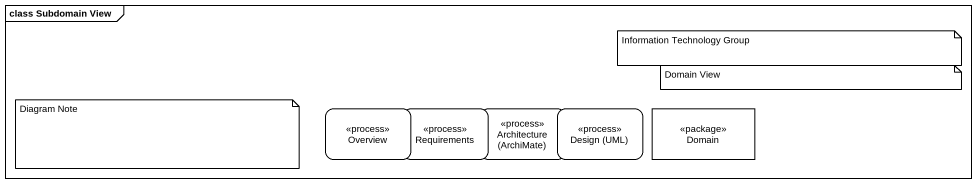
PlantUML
@startuml
mainframe class Subdomain View
hide empty description
state Overview <<process>>
state Requirements <<process>>
state "Architecture (ArchiMate)" as Architecture_ArchiMate <<process>>
state "Design (UML)" as Design_UML <<process>>
state Domain <<package>>
note as N1
  Information Technology Group
end note
note as N2
  Domain View
end note
note as N3
  Diagram Note
end note
@enduml
